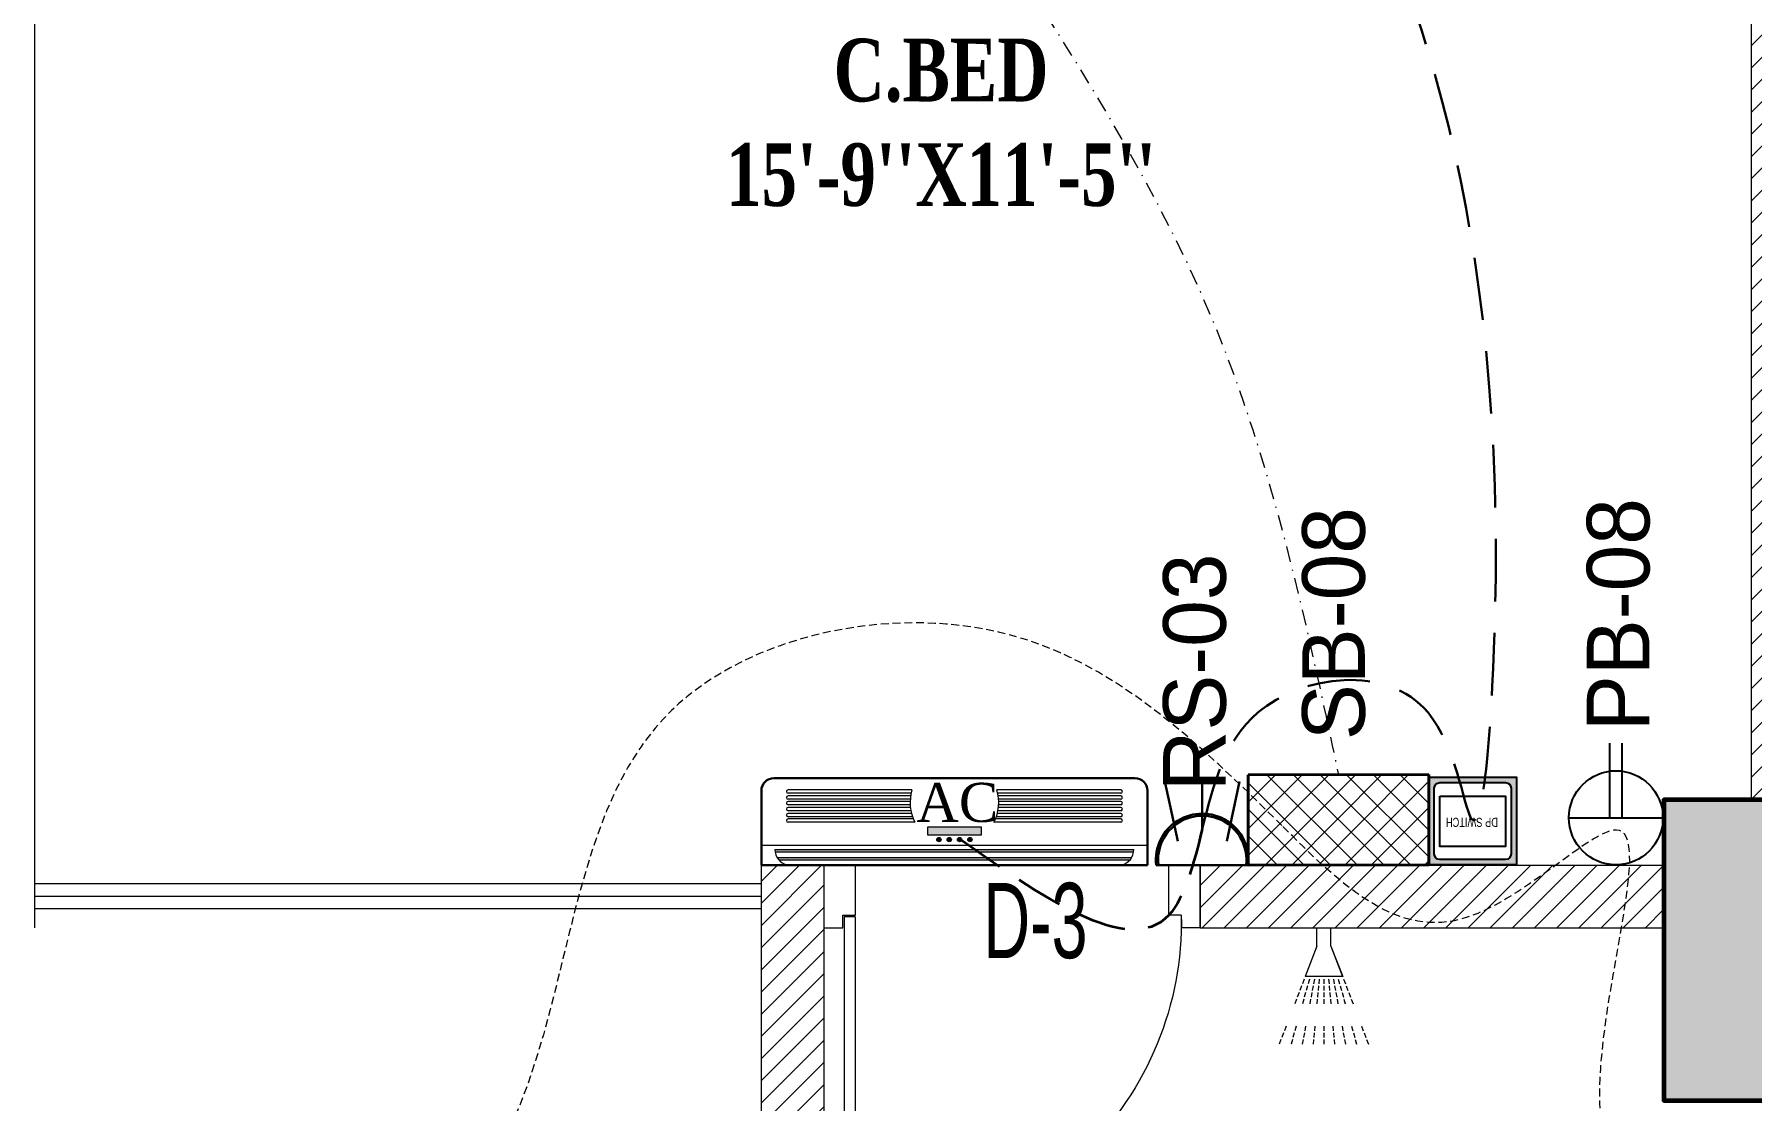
# Model space of a CAD drawing. Header units: inches. Extents: x 109699 to 44449955, y -10987 to 15824140.
# Drawn here: x 196156.4 to 196293.4, y -4198.5 to -4113.5 of the extents above; entities that cross this region are included whole.
import ezdxf

# ---------------------------------------------------------------- set-up
doc = ezdxf.new("R2010")
doc.units = ezdxf.units.IN
doc.header["$LTSCALE"] = 5
doc.header["$MEASUREMENT"] = 0
doc.linetypes.add('DASHDOT', pattern=[1, 0.5, -0.25, 0, -0.25])
doc.linetypes.add('DASHED2', pattern=[0.375, 0.25, -0.125])
doc.layers.get('0').update_dxf_attribs({"color": 123})
for name, color, linetype, lineweight in [('@NORMAL', 7, 'Continuous', 5), ('AC In', 244, 'DASHED2', 30), ('AC Out', 5, 'DASHED2', 35), ('cloumn', 253, 'Continuous', 60), ('E-Con-Point', 5, 'DASHED2', 13), ('E-PB-Socket-5A', 203, 'Continuous', 13), ('E-RS', 12, 'Continuous', 30), ('E-SB-Switch-Board', 106, 'Continuous', 18), ('fixture', 255, 'Continuous', 0), ('glass', 140, 'Continuous', 18), ('ha', 252, 'Continuous', 5), ('SB', 1, 'DASHDOT', 20), ('WALL-1', 8, 'Continuous', 9)]:
    doc.layers.add(name, color=color, linetype=linetype, lineweight=lineweight)
doc.layers.add('AC', color=7, linetype='Continuous', lineweight=13, true_color=0xe03800)
doc.layers.add('DP SWITCH', color=7, linetype='Continuous')
doc.layers.add('T', color=8, linetype='Continuous')
doc.styles.get("Standard").update_dxf_attribs({"font": 'times.ttf'})
doc.styles.add('style2', font='ARIALN.TTF', dxfattribs={"width": 0.75, "height": 3})
doc.styles.add('Swis 721 LtCn BT', font='swisscl.ttf')
pattern_1 = [(44.99999999999989, (142732.3835256985, 2531118.532197352), (-0.8838834764831833, 0.8838834764831855), [])]

# ---------------------------------------------------------------- blocks, each defined once
blk = doc.blocks.new('bgtrfv')
at = {"layer": 'fixture'}
for p, q in [((21441.97229669015, -26164.40491112152), (21441.97229669015, -26138.40491112152)), ((21442.86003956014, -26164.40491112152), (21442.86003956014, -26138.40491112152)), ((21440.36849646348, -26163.54399991067), (21441.86849646348, -26163.54399991067)), ((21441.86849646348, -26163.54399991067), (21441.86849646348, -26164.54399991067)), ((21470.37322828309, -26163.54399991058), (21468.86849646354, -26163.54399991058)), ((21468.86849646354, -26164.54399991055), (21468.86849646354, -26163.54399991058)), ((21441.86849646348, -26164.54399991067), (21442.86849646348, -26164.54399991067)), ((21442.86003956014, -26164.40491112152), (21441.97229669015, -26164.40491112152)), ((21442.86849646348, -26164.54399991067), (21442.86849646348, -26168.54399991067)), ((21467.86849646354, -26164.54399991055), (21467.86849646354, -26168.54399991055)), ((21468.86849646354, -26164.54399991055), (21467.86849646354, -26164.54399991055)), ((21442.86849646348, -26168.54399991067), (21440.36849646348, -26168.54399991058)), ((21467.86849646354, -26168.54399991055), (21470.36849646351, -26168.54399991055))]:
    blk.add_line(p, q, dxfattribs=at)
blk.add_arc((21443.20467689397, -26164.04399991055), 25.66868977762097, 358.8838658305763, 92.75188722137418, dxfattribs=at)
blk = doc.blocks.new('coloumn-01')
at = {"layer": 'ha'}
h = blk.add_hatch(dxfattribs=at)
h.set_pattern_fill('AR-CONC', color=256, scale=0.5)
h.set_pattern_definition([(49.99999999999999, (0, 0), (3.586300913003767, -0.3137606749129755), [0.375, -4.125]), (355, (0, 0), (-0.693756668065, 3.760960668500059), [0.3, -3.3]), (100.45144446, (0.298858405, -0.02614672), (2.89254423363556, 3.447199954843147), [0.3187009599999999, -3.505710559999999]), (46.18420000000001, (0, 1), (5.336206653357862, -0.8275964039653827), [0.5625, -6.1875]), (96.63563549, (0.444683725, 0.931033465), (4.673309728371142, 4.870593003872752), [0.47805171, -5.258568799999999]), (351.1841639899999, (0, 1), (4.673309725273866, 4.870593001349951), [0.45, -4.950000005]), (21, (0.5, 0.75), (2.984535260592308, -2.013094453326694), [0.375, -4.125]), (326.0000000000001, (0.5, 0.75), (1.216576659607909, 3.625750225234265), [0.3, -3.3]), (71.45144474, (0.74871127, 0.58224213), (4.201111883649856, 1.612655764031769), [0.31870095, -3.50571056]), (37.50000000000001, (0, 0), (0.06079927658645334, 1.664469269156557), [0, -3.26, 0, -3.35, 0, -3.3125]), (7.499999999999999, (0, 0), (1.315347687210743, 1.972058559411801), [0, -1.91, 0, -3.185, 0, -1.2625]), (327.5, (-1.115, 0), (2.669112180862045, -0.1127743586718988), [0, -1.25, 0, -3.9, 0, -5.175]), (317.5, (-1.615, 0), (2.915930846711931, 0.5005249116615886), [0, -1.625, 0, -2.59, 0, -3.675])])
h.paths.add_polyline_path([(32128.44739975178, -2546319.049243456), (32092.44739975178, -2546319.049243456), (32092.44739975178, -2546331.049243456), (32128.44739975178, -2546331.049243456)])
h.paths.add_polyline_path([(32128.44739975189, -2546617.132962178), (32098.44739975189, -2546617.132962178), (32098.44739975189, -2546629.132962178), (32128.44739975189, -2546629.132962178)])
h.paths.add_polyline_path([(31978.51966727065, -2546605.132962178), (31966.51966727065, -2546605.132962178), (31966.51966727065, -2546635.132962178), (31978.51966727065, -2546635.132962178)])
h.paths.add_polyline_path([(31821.20333333506, -2546605.132962178), (31809.20333333506, -2546605.132962178), (31809.20333333506, -2546635.132962178), (31821.20333333506, -2546635.132962178)])
h.paths.add_polyline_path([(31689.20328743063, -2546611.133238418), (31677.20328743063, -2546611.133238418), (31677.20328743063, -2546635.133238418), (31689.20328743063, -2546635.133238418)])
h.paths.add_polyline_path([(31417.20347832461, -2546611.132962178), (31405.20347832461, -2546611.132962178), (31405.20347832461, -2546635.132962178), (31417.20347832461, -2546635.132962178)])
h.paths.add_polyline_path([(31435.20347912709, -2546415.348983645), (31405.20347912709, -2546415.348983645), (31405.20347912709, -2546427.348983645), (31435.20347912709, -2546427.348983645)])
h.paths.add_polyline_path([(31633.74647668525, -2546415.348983645), (31603.74647668525, -2546415.348983645), (31603.74647668525, -2546427.348983645), (31633.74647668525, -2546427.348983645)])
h.paths.add_polyline_path([(31821.20245073218, -2546319.049243455), (31809.20245073218, -2546319.049243455), (31809.20245073218, -2546349.049243455), (31821.20245073218, -2546349.049243455)])
h.paths.add_polyline_path([(31996.51966727068, -2546319.049243455), (31966.51966727068, -2546319.049243455), (31966.51966727068, -2546331.049243455), (31996.51966727068, -2546331.049243455)])
h.paths.add_polyline_path([(31581.74648750067, -2546291.049243452), (31541.74648750067, -2546291.049243452), (31541.74648750067, -2546301.049243452), (31581.74648750067, -2546301.049243452)])
h.paths.add_polyline_path([(31485.74647668505, -2546261.049243452), (31475.74647668505, -2546261.049243452), (31475.74647668505, -2546301.049243452), (31485.74647668505, -2546301.049243452)])
h.paths.add_polyline_path([(31581.74648750064, -2546206.049278549), (31521.74648750064, -2546206.049278549), (31521.74648750064, -2546216.049243455), (31581.74648750064, -2546216.049243455)])
h.paths.add_polyline_path([(31435.20347595899, -2546206.049243455), (31405.20347595899, -2546206.049243455), (31405.20347595899, -2546218.049243455), (31435.20347595899, -2546218.049243455)])
h.paths.add_polyline_path([(31435.20347912709, -2546094.049243455), (31405.20347912709, -2546094.049243455), (31405.20347912709, -2546106.049243455), (31435.20347912709, -2546106.049243455)])
h.paths.add_polyline_path([(31583.74647668522, -2546094.049243455), (31547.74647668522, -2546094.049243455), (31547.74647668522, -2546106.049243455), (31583.74647668522, -2546106.049243455)])
h.paths.add_polyline_path([(31775.41359277777, -2546094.049243455), (31763.41359277777, -2546094.049243455), (31763.41359277777, -2546124.049243455), (31775.41359277777, -2546124.049243455)])
h.paths.add_polyline_path([(32059.80123907101, -2546094.049243455), (32047.80123907101, -2546094.049243455), (32047.80123907101, -2546124.049243455), (32059.80123907101, -2546124.049243455)])
h.paths.add_polyline_path([(32058.06771510976, -2545913.633020405), (32028.06771510976, -2545913.633020405), (32028.06771510976, -2545925.633020405), (32058.06771510976, -2545925.633020405)])
h.paths.add_polyline_path([(32048.06771510973, -2545722.712815279), (32036.06771510973, -2545722.712815279), (32036.06771510973, -2545746.712815279), (32048.06771510973, -2545746.712815279)])
h.paths.add_polyline_path([(31799.41359277774, -2545913.633020405), (31763.41359277774, -2545913.633020405), (31763.41359277774, -2545925.633020405), (31799.41359277774, -2545925.633020405)])
h.paths.add_polyline_path([(31591.53986684192, -2545945.049243456), (31561.31223659915, -2545945.049243456), (31561.31223659915, -2545957.049243456), (31591.53986684192, -2545957.049243456)])
h.paths.add_polyline_path([(31435.20347912709, -2545945.049243456), (31405.20347912709, -2545945.049243456), (31405.20347912709, -2545957.049243456), (31435.20347912709, -2545957.049243456)])
h.paths.add_polyline_path([(31429.2035252499, -2545715.383477275), (31405.2035252499, -2545715.383477275), (31405.2035252499, -2545727.383477275), (31429.2035252499, -2545727.383477275)])
h.paths.add_polyline_path([(31605.53986684192, -2545715.383237123), (31581.53986684192, -2545715.383237123), (31581.53986684192, -2545727.383237123), (31605.53986684192, -2545727.383237123)])
h.paths.add_polyline_path([(31775.41359277774, -2545711.610186095), (31763.41359277774, -2545711.610186095), (31763.41359277774, -2545735.610186095), (31775.41359277774, -2545735.610186095)])
at = {"layer": 'cloumn', "elevation": -16.98928687050624}
blk.add_lwpolyline([(31689.20328743063, -2546635.133238418), (31689.20328743063, -2546611.133238418), (31677.20328743063, -2546611.133238418), (31677.20328743063, -2546635.133238418)], close=True, dxfattribs=at)
blk = doc.blocks.new('bhgy')
at = {"layer": 'fixture'}
for p, q in [((143575.2772015615, 368.1126747355272), (143574.8957682036, 368.2586983371991)), ((143575.2772015615, 368.1126747355272), (143574.9022015615, 368.2562354637309)), ((143575.2772015615, 367.2064695406123), (143574.9022015615, 367.3118651087395)), ((143575.8127015615, 367.9076700157136), (143575.4377015615, 368.0512307438592)), ((143575.8127015615, 367.9076700157136), (143575.4377015615, 368.0512307438592)), ((143575.8127015615, 367.0559646693407), (143575.4377015615, 367.161360237468)), ((143576.3482015615, 367.7026652958418), (143575.9732015615, 367.8462260240456)), ((143576.3482015615, 367.7026652958418), (143575.9732015615, 367.8462260240456)), ((143575.2772015615, 366.3458920605888), (143574.9022015615, 366.4150440963974)), ((143575.8127015615, 366.2471429534605), (143575.4377015615, 366.3162949892401)), ((143576.3482015615, 366.9054597980401), (143575.9732015615, 367.0108553661673)), ((143576.3482015615, 366.1483938463032), (143575.9732015615, 366.2175458821118)), ((143578.4902015615, 366.8826464164711), (143578.1152015615, 367.0262071446457)), ((143578.4902015615, 366.8826464164711), (143578.1152015615, 367.0262071446457)), ((143578.4902015615, 366.3034403129247), (143578.1152015615, 366.408835881052)), ((143578.4902015615, 365.7533974177902), (143578.1152015615, 365.8225494535989)), ((143579.0257015615, 366.6776416966284), (143578.6507015615, 366.821202424803)), ((143579.0257015615, 366.6776416966284), (143578.6507015615, 366.821202424803)), ((143579.0257015615, 366.1529354416241), (143578.6507015615, 366.2583310097514)), ((143579.5612015615, 366.4726369767857), (143579.1862015615, 366.6161977049603)), ((143579.5612015615, 366.4726369767857), (143579.1862015615, 366.6161977049603)), ((143579.5612015615, 366.0024305703816), (143579.1862015615, 366.1078261385089)), ((143580.0967015615, 366.2676322569139), (143579.7217015615, 366.4111929851176)), ((143580.0967015615, 366.2676322569139), (143579.7217015615, 366.4111929851176)), ((143580.0967015615, 365.851925699081), (143579.7217015615, 365.9573212672083)), ((143582.7198980097, 365.2664250417263), (143580.2842015615, 366.2039250417263)), ((143580.2842015615, 366.2039250417263), (143580.2842015615, 363.2039250417263)), ((143582.7119899517, 365.2664250417263), (143580.2842015615, 366.1958518928266)), ((143582.7119899517, 365.2664250417263), (143580.2842015615, 366.1958518928266)), ((143575.2772015615, 365.513992717734), (143574.9022015615, 365.5481090113869)), ((143575.2772015615, 364.6958867461478), (143574.9022015615, 364.6955482104211)), ((143575.8127015615, 365.4652746504696), (143575.4377015615, 365.4993909440934)), ((143575.8127015615, 364.6963701751781), (143575.4377015615, 364.6960316394513)), ((143576.3482015615, 365.416556583147), (143575.9732015615, 365.4506728767708)), ((143576.3482015615, 364.6968536041793), (143575.9732015615, 364.6965150684525)), ((143578.4902015615, 365.2216843139729), (143578.1152015615, 365.2558006075967)), ((143578.4902015615, 364.6987873203004), (143578.1152015615, 364.6984487845737)), ((143579.0257015615, 365.654648310662), (143578.6507015615, 365.7238003464706)), ((143579.0257015615, 365.1729662466794), (143578.6507015615, 365.2070825403032)), ((143579.0257015615, 364.6992707493016), (143578.6507015615, 364.6989322135748)), ((143579.5612015615, 365.5558992035337), (143579.1862015615, 365.6250512393424)), ((143579.5612015615, 365.1242481793859), (143579.1862015615, 365.1583644730097)), ((143579.5612015615, 364.6997541783319), (143579.1862015615, 364.6994156426051)), ((143580.0967015615, 365.4571500964055), (143579.7217015615, 365.5263021322141)), ((143580.0967015615, 365.0755301120923), (143579.7217015615, 365.1096464057161)), ((143580.0967015615, 364.7002376073331), (143579.7217015615, 364.6998990716063)), ((143582.7119899517, 365.2664250417263), (143584.1813158786, 365.2664250417263)), ((143575.2772015615, 363.8776450359553), (143574.9022015615, 363.8428459541872)), ((143575.8127015615, 363.9273381247301), (143575.4377015615, 363.892539042962)), ((143575.8127015615, 363.1450783686421), (143575.4377015615, 363.0752260035777)), ((143576.3482015615, 363.9770312135049), (143575.9732015615, 363.9422321317077)), ((143576.3482015615, 363.2448275459872), (143575.9732015615, 363.1749751808936)), ((143578.4902015615, 364.1758035685168), (143578.1152015615, 364.1410044867487)), ((143578.4902015615, 363.643824255251), (143578.1152015615, 363.5739718901866)), ((143578.4902015615, 363.0933170135656), (143578.1152015615, 362.9871905193838)), ((143579.0257015615, 364.2254966572916), (143578.6507015615, 364.1906975755235)), ((143579.0257015615, 363.743573432567), (143578.6507015615, 363.6737210675026)), ((143579.0257015615, 363.2448656472668), (143578.6507015615, 363.138739153085)), ((143579.5612015615, 364.2751897460373), (143579.1862015615, 364.2403906642692)), ((143579.5612015615, 363.843322609883), (143579.1862015615, 363.7734702448186)), ((143579.5612015615, 363.3964142809971), (143579.1862015615, 363.2902877868153)), ((143580.0967015615, 364.3248828348121), (143579.7217015615, 364.290083753044)), ((143580.0967015615, 363.943071787199), (143579.7217015615, 363.8732194221345)), ((143580.0967015615, 363.5479629147273), (143579.7217015615, 363.4418364205164)), ((143580.0967015615, 363.1317562580632), (143579.7217015615, 362.9874186907662)), ((143582.7198980097, 364.1414250417263), (143580.2842015615, 363.2039250417263)), ((143582.7198980097, 364.1414250417263), (143584.1813158786, 364.1414250417263)), ((143575.2772015615, 363.0453291913261), (143574.9022015615, 362.9754768262617)), ((143575.2772015615, 362.1840252112713), (143574.9022015615, 362.0778987170604)), ((143575.8127015615, 362.3355738449725), (143575.4377015615, 362.2294473507616)), ((143576.3482015615, 362.4871224787028), (143575.9732015615, 362.3809959844918)), ((143576.3482015615, 361.6889579353854), (143575.9732015615, 361.5446203680883)), ((143578.4902015615, 362.5134141197602), (143578.1152015615, 362.3690765524632)), ((143579.0257015615, 362.7195281658612), (143578.6507015615, 362.5751905985642)), ((143579.5612015615, 362.9256422119913), (143579.1862015615, 362.7813046446943)), ((143575.2772015615, 361.2767298431543), (143574.9022015615, 361.1323922758572)), ((143575.8127015615, 361.4828438892844), (143575.4377015615, 361.3385063219873))]:
    blk.add_line(p, q, dxfattribs=at)
blk = doc.blocks.new('A$C4DCB0E22')
h = blk.add_hatch()
h.set_pattern_fill('ANSI37', color=256, scale=15, angle=90.05046403147966, style=0)
h.set_pattern_definition([(135.0504640314797, (0, 0), (-1.324656962164393, -1.326992438783809), []), (225.0504640314796, (0, 0), (1.326992438783809, -1.324656962164393), [])])
h.paths.add_polyline_path([(0.0158499618895469, -4.176303718850249e-06), (-3.779117417224143e-06, 17.9999888419976), (8.999992730033242, 18.00791571250107), (9.015846471040199, 0.007922694199763214)])
at = {"lineweight": 40}
for p, q in [((-3.779117417224143e-06, 17.9999888419976), (8.999992730033242, 18.00791571250107)), ((0.0158499618895469, -4.176303718850249e-06), (-3.779117417224143e-06, 17.9999888419976)), ((9.015846471040199, 0.007922694199763214), (8.999992730033242, 18.00791571250107)), ((0.0158499618895469, -4.176303718850249e-06), (9.015846471040199, 0.007922694199763214))]:
    blk.add_line(p, q, dxfattribs=at)
blk = doc.blocks.new('A$C0EEE0DA8')
at = {"lineweight": 25}
for p, q in [((9.859886922386067, 11.01563311866266), (9.859886922386067, 3.514223118661903)), ((9.859886922386067, 7.754928118662065), (15.8195753665932, 7.754928118662065)), ((9.859886922386067, 6.774928118662501), (15.8195753665932, 6.774928118662501))]:
    blk.add_line(p, q, dxfattribs=at)
blk.add_circle((9.85988692238243, 7.264928118662283), 3.750704999999999, dxfattribs=at)
blk = doc.blocks.new('DP Switch')
at = {"layer": 'DP SWITCH'}
h = blk.add_hatch(color=5, dxfattribs=at)
h.paths.add_polyline_path([(371.8944990466893, 17.73056013955426), (371.8944990466893, 14.23056013955134), (375.3944990466901, 14.23056013955134), (375.3944990466901, 17.73056013955214)])
h.paths.add_polyline_path([(375.1757490466773, 17.29306013955204), (375.1757490466773, 14.66806013955144, -0.4142135623730951), (374.9569990466773, 14.44931013955139), (372.3319990466767, 14.44931013955139, -0.4142135623730951), (372.1132490466766, 14.66806013955144), (372.1132490466766, 17.29306013955204, -0.4142135623730951), (372.3319990466767, 17.51181013955209), (374.9569990466773, 17.51181013955209, -0.4142135623730951)], flags=16)
at = {"layer": 'DP SWITCH', "color": 5}
for points in [[(375.3944990535736, 14.23056013818255), (371.8944990535736, 14.23056013818255), (371.8944990535736, 17.73056013818335), (375.3944990535736, 17.73056013818335)], [(374.9569990535753, 14.98278933212836), (372.3319990535771, 14.98278933212836), (372.3319990535771, 16.99740426982923), (374.9569990535753, 16.99740426982923)]]:
    blk.add_lwpolyline(points, close=True, dxfattribs=at)
at = {"layer": 'DP SWITCH', "color": 252}
blk.add_lwpolyline([(374.9569990535753, 14.4493101381824), (372.3319990535771, 14.4493101381824, -0.414213562373095), (372.1132490535736, 14.66806013818262), (372.1132490535736, 17.29306013818365, -0.414213562373095), (372.3319990535771, 17.5118101381835), (374.9569990535753, 17.5118101381835, -0.414213562373095), (375.1757490535762, 17.29306013818365), (375.1757490535762, 14.66806013818262, -0.414213562373095)], format="xyb", close=True, dxfattribs=at)
at = {"layer": 'DP SWITCH', "color": 5, "insert": (374.7126546307745, 15.84745109732405), "char_height": 0.3609375000001094, "attachment_point": 9, "style": 'Swis 721 LtCn BT'}
blk.add_mtext_dynamic_manual_height_columns('{\\C7;DP SWITCH}', width=2.020173917173224, gutter_width=2.5, heights=[0], dxfattribs=at)
blk = doc.blocks.new('Accc')
at = {"layer": 'AC', "ltscale": 0.1}
for color, points in [(7, [(9671.335332965478, -30252.01151634345), (9671.335332965478, -30252.69746544177), (9675.585427182552, -30252.69746544177), (9675.585427182552, -30252.01151634345)]), (3, [(9672.391053026658, -30253.03669526358, 1), (9672.05733233958, -30253.03669526358, 1)]), (3, [(9673.215177953942, -30253.03669526358, 1), (9672.881457266863, -30253.03669526358, 1)]), (3, [(9673.705582194147, -30253.03669526358, 1), (9674.039302881225, -30253.03669526358, 1)]), (256, [(9674.863427808508, -30253.03669526358, 1), (9674.52970712143, -30253.03669526358, 1)])]:
    blk.add_hatch(color=color, dxfattribs=at).paths.add_polyline_path(points)
h = blk.add_hatch(color=256, dxfattribs=at)
h.paths.add_polyline_path([(9687.764611333652, -30254.00218428893, 0.0358762004963386), (9687.777931683522, -30253.8179622849), (9659.142828464566, -30253.81796228478, 0.03587620054182095), (9659.156148814453, -30254.00218428904)])
h.paths.add_polyline_path([(9687.462264721102, -30254.66234522813, 0.044207387106407), (9687.595653844537, -30254.47812322411), (9659.32510630362, -30254.47812322422, 0.04420738711007578), (9659.458495427089, -30254.66234522825)])
for p, q in [((9670.071420022403, -30249.07728959923), (9660.19523212756, -30249.07728959923)), ((9670.005216952472, -30249.33918150153), (9660.19523212756, -30249.33918150188)), ((9669.965624599194, -30249.55972205137), (9660.19523212756, -30249.55972205137)), ((9686.725528020528, -30249.07728959911), (9676.849340125686, -30249.07728959923)), ((9686.725534524187, -30249.33918150165), (9676.915543195617, -30249.33918150153)), ((9686.725528020528, -30249.55972205137), (9676.955135548895, -30249.55972205137)), ((9669.937068068422, -30249.82161395391), (9660.19523212756, -30249.82161395391)), ((9669.928834206657, -30250.00081642938), (9660.19523212756, -30250.0008164295)), ((9669.933172994526, -30250.26270833204), (9660.19523212756, -30250.26270833216)), ((9669.95054465736, -30250.47093908559), (9660.19523212756, -30250.4709390857)), ((9669.990210685297, -30250.73283098836), (9660.19523212756, -30250.73283098824)), ((9670.039484464505, -30250.95337153773), (9660.19523212756, -30250.95337153785)), ((9686.725528020528, -30250.95337153797), (9676.881275683583, -30250.95337153785)), ((9686.725528020528, -30250.73283098813), (9676.930549462792, -30250.73283098824)), ((9686.725528020528, -30250.4709390857), (9676.970215490728, -30250.47093908559)), ((9686.725528020528, -30249.8216139538), (9676.983692079666, -30249.82161395391)), ((9686.725528020528, -30250.26270833227), (9676.987587153562, -30250.26270833204)), ((9686.725528020528, -30250.00081642962), (9676.991925941431, -30250.0008164295)), ((9670.117781174951, -30251.21526344051), (9660.19523212756, -30251.21526344051)), ((9670.184473291447, -30251.39446591609), (9660.19523212756, -30251.39446591609)), ((9670.302696146595, -30251.65635781852), (9660.19523212756, -30251.65635781863)), ((9686.725534524187, -30251.65635781852), (9676.618064001552, -30251.65635781852)), ((9686.725528020528, -30251.39446591598), (9676.736286856642, -30251.39446591609)), ((9686.725528020528, -30251.21526344039), (9676.802978973137, -30251.21526344039)), ((9688.859868811094, -30253.51268731535), (9658.060891336994, -30253.51268731535)), ((9659.142828464566, -30253.81796228478), (9687.777931683522, -30253.8179622849)), ((9659.156148814422, -30254.00218428904), (9687.764611333667, -30254.00218428893)), ((9659.325106303615, -30254.47812322422), (9687.59565384459, -30254.47812322411)), ((9659.45849542704, -30254.66234522825), (9687.462264721107, -30254.66234522813))]:
    blk.add_line(p, q, dxfattribs=at)
at = {"layer": 'AC', "color": 1, "lineweight": 30, "ltscale": 0.4}
blk.add_lwpolyline([(9688.859868811094, -30255.07042835746), (9688.859868811152, -30249.13506539119, 0.4142135623765278), (9687.859868811152, -30248.13506539119), (9659.060891336994, -30248.13506539143, 0.4142135623707271), (9658.060891336994, -30249.13506539143), (9658.060891336994, -30255.07042835746)], format="xyb", close=True, dxfattribs=at)
at = {"layer": 'AC', "color": 7, "ltscale": 0.1}
blk.add_lwpolyline([(9671.335332965478, -30252.01151634345), (9675.585427182552, -30252.01151634345), (9675.585427182552, -30252.69746544177), (9671.335332965478, -30252.69746544177)], close=True, dxfattribs=at)
at = {"layer": 'AC', "ltscale": 0.1}
for centre in [(9672.22419268312, -30253.03669526358), (9673.048317610403, -30253.03669526358), (9673.872442537686, -30253.03669526358), (9674.69656746497, -30253.03669526358)]:
    blk.add_circle(centre, 0.166860343539156, dxfattribs=at)
for centre, radius, start, end in [((9660.19523212756, -30249.20823555056), 0.1309459512704052, 90, 270), ((9660.19523212756, -30249.69066800259), 0.1309459512704052, 90, 270), ((9673.460380074044, -30250.07329086738), 3.532289449882228, 163.6221570349564, 206.6263478391957), ((9673.460380074044, -30250.07329086738), 3.532289449882228, 333.3736521608043, 16.37784296504358), ((9686.725528020528, -30249.20823555056), 0.1309459512704052, 270, 90), ((9686.725528020528, -30249.69066800259), 0.1309459512704052, 270, 90), ((9660.19523212756, -30250.13176238083), 0.1309459512704052, 90, 270), ((9660.19523212756, -30250.60188503691), 0.1309459512704052, 90, 270), ((9660.19523212756, -30251.08431748918), 0.1309459512704052, 90, 270), ((9686.725528020528, -30250.13176238083), 0.1309459512704052, 270, 90), ((9686.725528020528, -30250.60188503691), 0.1309459512704052, 270, 90), ((9686.725528020528, -30251.08431748918), 0.1309459512704052, 270, 90), ((9660.19523212756, -30251.52541186742), 0.1309459512704052, 90, 270), ((9686.725528020528, -30251.52541186742), 0.1309459512704052, 270, 90), ((9660.431570416666, -30253.81737112615), 1.28874208768451, 180.0262821352903, 256.4853796848626), ((9686.489189731423, -30253.81737112615), 1.28874208768451, 283.5146203118946, 359.9737178647097)]:
    blk.add_arc(centre, radius, start, end, dxfattribs=at)
at = {"layer": 'AC', "color": 7}
blk.add_text('AC', height=3.113507548450464, dxfattribs=at).set_placement((9670.42238383909, -30251.62631462747))
blk = doc.blocks.new('HFDD')
for p, q in [((5423.644143322236, 11949.96593711011), (5423.644143322236, 11957.6695131256)), ((5419.762894572051, 11948.04792063459), (5417.732544542625, 11957.51012911636)), ((5427.525392072422, 11948.04792063459), (5429.555742101847, 11957.51012911636)), ((5416.354458301071, 11944.27399782948), (5430.9338283434, 11944.27399782948))]:
    blk.add_line(p, q)
for radius in [7.334100937498715, 6.993119663281231]:
    blk.add_arc((5423.644143322236, 11945.07993135875), radius, 353.691110472541, 186.3088895274602)

msp = doc.modelspace()

# ---------------------------------------------------------------- hatches: boundary and pattern name
at = {"layer": '@NORMAL'}
h = msp.add_hatch(dxfattribs=at)
h.set_pattern_fill('ANSI31', scale=10, angle=-7.63333123551244e-14, style=0)
h.set_pattern_definition(pattern_1)
h.paths.add_polyline_path([(196242.963602495, -3990.722694532042), (196242.9639951674, -3985.722931968075), (196298.4199317908, -3985.722694532507), (196298.4201161338, -4058.006700559081), (196378.4205080314, -4058.007192222894), (196378.4198821825, -4063.007186073837), (196298.4201288871, -4063.007487511755), (196298.4201288871, -4174.506949305096), (196293.4204132394, -4174.506949305096), (196293.4195401489, -3990.722694532507)])
h = msp.add_hatch(dxfattribs=at)
h.set_pattern_fill('ANSI31', scale=10, angle=-7.63333123551244e-14, style=0)
h.set_pattern_definition(pattern_1)
h.paths.add_polyline_path([(196244.4205923098, -4244.723481484716), (196219.4204265427, -4244.723481484716), (196219.4204265427, -4179.723481484716), (196214.4206050601, -4179.723481484716), (196214.4206050601, -4249.723202862804), (196244.4205923097, -4249.723481484716)])
h = msp.add_hatch(dxfattribs=at)
h.set_pattern_fill('ANSI31', scale=10, angle=-7.63333123551244e-14, style=0)
h.set_pattern_definition(pattern_1)
h.paths.add_polyline_path([(196286.4204132425, -4184.723481484716), (196286.4204132425, -4179.723481484716), (196249.420426543, -4179.723481484716), (196249.420439294, -4184.723367887344), (196249.4251583623, -4184.723367887344)])

# ---------------------------------------------------------------- linework, layer by layer
at = {"layer": 'AC In', "ltscale": 4}
msp.add_spline([(196249.5921191999, -4176.854744087295, -0.02144757909905479), (196254.03125, -4167.56640625), (196267.6015625, -4167.56640625), (196271.015625, -4175.944590906359, -0.02144757909905479), (196272.9148562663, -4161.027161629219), (196235.2563431259, -4044.391592474134), (196262.6278245038, -3822.905946336017, 0.4961933467751333), (196262.6278245038, -3822.905946336008)], degree=3, dxfattribs=at)
at = {"layer": 'AC Out', "ltscale": 3}
msp.add_spline([(196249.5921191999, -4176.854744087295, -0.02144757909905479), (196246.9204265427, -4183.723367887382, -0.01153044919036006), (196229.8199152797, -4177.350518569016, -0.03541591299864846)], degree=3, dxfattribs=at)
at = {"layer": 'E-Con-Point', "ltscale": 0.5}
for points in [[(196255.9491822692, -4176.568211660593, -0.02144757909905479), (196233.4513436811, -4161.16668696018), (196207.245512607, -4167.403404509289), (196195.7821790628, -4197.182512792166), (196185.546041531, -4215.843775149492, 0.0857903163960998)], [(196224.6155167051, -4223.405321807164, 0.02460693707325845), (196221.8058698649, -4225.699742327724), (196217.5241887792, -4241.945460025385), (196229.6099686277, -4243.278951974746, 0.0867654381488947), (196257.3892888303, -4246.976061458763, -0.1152391783467949), (196257.4180705661, -4238.4996885079, -0.06013652020039644), (196284.0874183314, -4237.515447558895, -0.02144757909905477), (196288.0154564832, -4222.367239686737), (196281.3348495452, -4196.733182956017), (196282.6260216961, -4176.930135836974), (196270.2006466681, -4184.043095125238), (196255.9491822692, -4176.568211660593, -0.02144757909905479)]]:
    msp.add_spline(points, degree=3, dxfattribs=at)
at = {"layer": 'glass'}
for p, q in [((196214.4204329182, -4181.223404977032, 0.09392813166567393), (196156.420604939, -4181.223404977032, 0.09392813166567393)), ((196214.4204329182, -4182.223404977032, 0.09392813166567393), (196156.420604939, -4182.223404977032, 0.09392813166567393)), ((196214.4204329182, -4183.223404977032, 0.09392813166567393), (196156.420604939, -4183.223404977032, 0.09392813166567393))]:
    msp.add_line(p, q, dxfattribs=at)
at = {"layer": 'SB', "ltscale": 0.5}
for points in [[(196302.1270232091, -4164.77542574561, 0.1867579984297478), (196319.9360184796, -4111.339391055084), (196302.170801421, -4051.171954525914, 0.2155567143425701), (196319.7312970744, -3986.00485454276), (196283.0018058363, -3869.40983190206), (196272.1306786688, -3819.665008564754, 0.513718811299759)], [(196127.3247672247, -4176.229822497785, -0.02144757909905476), (196113.12890625, -4108.11328125), (196111.245140166, -4058.80445920416, 16.50546883661989), (196145.8841652545, -3982.3046875), (196203.4154152545, -3937.84375), (196260.2870171979, -3821.378442837165, 0.513718811299759)], [(196203.6290294138, -3997.919219295798, -0.1880818783024498), (196224.3059847573, -4027.430362333867, 16.45409433618653), (196215.3178945354, -4049.669842218939, 16.45409433618653), (196228.9952553831, -4099.23684208343, 0.05047494200862701), (196250.4251128014, -4136.301476310753, 0.6529845052369084), (196260.4584246858, -4172.515060034088, -0.02144757909905479)]]:
    msp.add_spline(points, degree=3, dxfattribs=at)
at = {"layer": 'WALL-1'}
for p, q in [((196156.4206049389, -3985.723481484716, 0.1503341309155886), (196156.420604939, -4184.723481484716, -0.0545316277698582)), ((196293.4204132415, -4174.507736257305, 0.1025267944907262), (196293.4199445441, -3990.723481484716, 0.4055239601432383)), ((196214.4204265427, -4179.723481484716, -0.1214475790990548), (196219.4204265427, -4179.723481484716, -0.1214475790990548)), ((196214.4206050608, -4249.72348148425, -0.02147782494510153), (196214.4204265427, -4179.723481484716, 0.09392815268817856)), ((196219.4205923101, -4244.723670203732, -0.01323487298423842), (196219.4204265427, -4179.723481484716, 0.09392813166567393)), ((196249.4204392942, -4184.723481484716, 0.08568472141383054), (196249.4204265427, -4179.723404977032, 0.09392813166567393)), ((196249.4204265427, -4179.723404977032, 0.165991463866515), (196249.4204265427, -4184.723404977032, 0.1608440829949913)), ((196249.4204392941, -4184.723404977032, -0.01977379445473914), (196249.4204265428, -4179.723404977032, -0.01153051033800167)), ((196249.4204265428, -4179.723481484716, -0.1214475790990548), (196286.4204132425, -4179.723481484716, -0.1214475790990548)), ((196249.4204392942, -4184.723481484716, -0.1214475790990548), (196286.4204132424, -4184.723481484716, -0.1214475790990548))]:
    msp.add_line(p, q, dxfattribs=at)

# ---------------------------------------------------------------- block references
at = {"layer": '@NORMAL'}
msp.add_blockref('coloumn-01', (164609.2171258143, 2542436.625502162, 16.96783934052013), dxfattribs=at)
at = {"layer": '@NORMAL', "xscale": -1}
for name, p, rotation in [('bgtrfv', (174779.0519300791, -30348.26736779793, -0.01153044919036006), 180), ('bhgy', (195894.5951727781, -147768.9047973632, 0.0785524209009445), 270)]:
    msp.add_blockref(name, p, dxfattribs=dict(at, rotation=rotation))
at = {"layer": 'AC'}
msp.add_blockref('Accc', (186556.3595352057, 26075.34694687276, -0.03541591299864846), dxfattribs=at)
at = {"layer": 'DP SWITCH', "xscale": 2, "yscale": 2, "zscale": 2, "rotation": 180}
msp.add_blockref('DP Switch', (197018.4558412437, -4144.24968871171, -0.02144757909905479), dxfattribs=at)
at = {"layer": 'E-PB-Socket-5A', "rotation": 90.00000000000001}
msp.add_blockref('A$C0EEE0DA8', (196289.8616003734, -4185.809120646672, -10631.84437691904), dxfattribs=at)
at = {"layer": 'E-RS', "xscale": -0.5039999999967403, "yscale": 0.5039999999967403, "zscale": 0.5039999999967403}
msp.add_blockref('HFDD', (198983.1087674166, -10199.63757635184, -0.02144757909905479), dxfattribs=at)
at = {"layer": 'E-SB-Switch-Board', "xscale": 0.8002315484918654, "yscale": 0.8002315484918654, "zscale": 0.8002315484918654, "rotation": 89.99999999999999}
msp.add_blockref('A$C4DCB0E22', (196267.6668458186, -4179.723481484716, -0.02144757909905479), dxfattribs=at)

# ---------------------------------------------------------------- texts
at = {"layer": 'E-PB-Socket-5A', "insert": (196285.3381636033, -4169.04348485994, -10631.84437691904), "char_height": 5, "width": 24.08470202641911, "attachment_point": 7, "rotation": 90}
msp.add_mtext('{\\fCentury Gothic|b0|i0|c0|p34;PB-08}', dxfattribs=at)
at = {"layer": 'E-RS', "insert": (196246.4695095754, -4154.880838349251, -0.02144757909905479), "char_height": 5, "width": 24.08470202641911, "attachment_point": 3, "rotation": 90}
msp.add_mtext('{\\fCentury Gothic|b0|i0|c0|p34;RS-03}', dxfattribs=at)
at = {"layer": 'E-SB-Switch-Board', "insert": (196257.5623976409, -4169.763855123252, -0.485376214199151), "char_height": 5, "width": 24.08470202641911, "attachment_point": 1, "rotation": 90}
msp.add_mtext('{\\fCentury Gothic|b0|i0|c0|p34;SB-08}', dxfattribs=at)
at = {"layer": 'T', "lineweight": 35, "char_height": 5, "width": 44.92537410357909, "attachment_point": 8, "style": 'style2'}
for s, insert in [("{\\fRomantic|b1|i0|c2|p2;C.BED\\P15'-9''X11'-5''}", (196228.7522682697, -4127.231691892184, -0.1214475790990548)), ('{\\H1.2x;D-3}', (196236.2897624497, -4187.228403605402, 187.0353395508097))]:
    msp.add_mtext(s, dxfattribs=dict(at, insert=insert))

doc.saveas('drawing.dxf')
